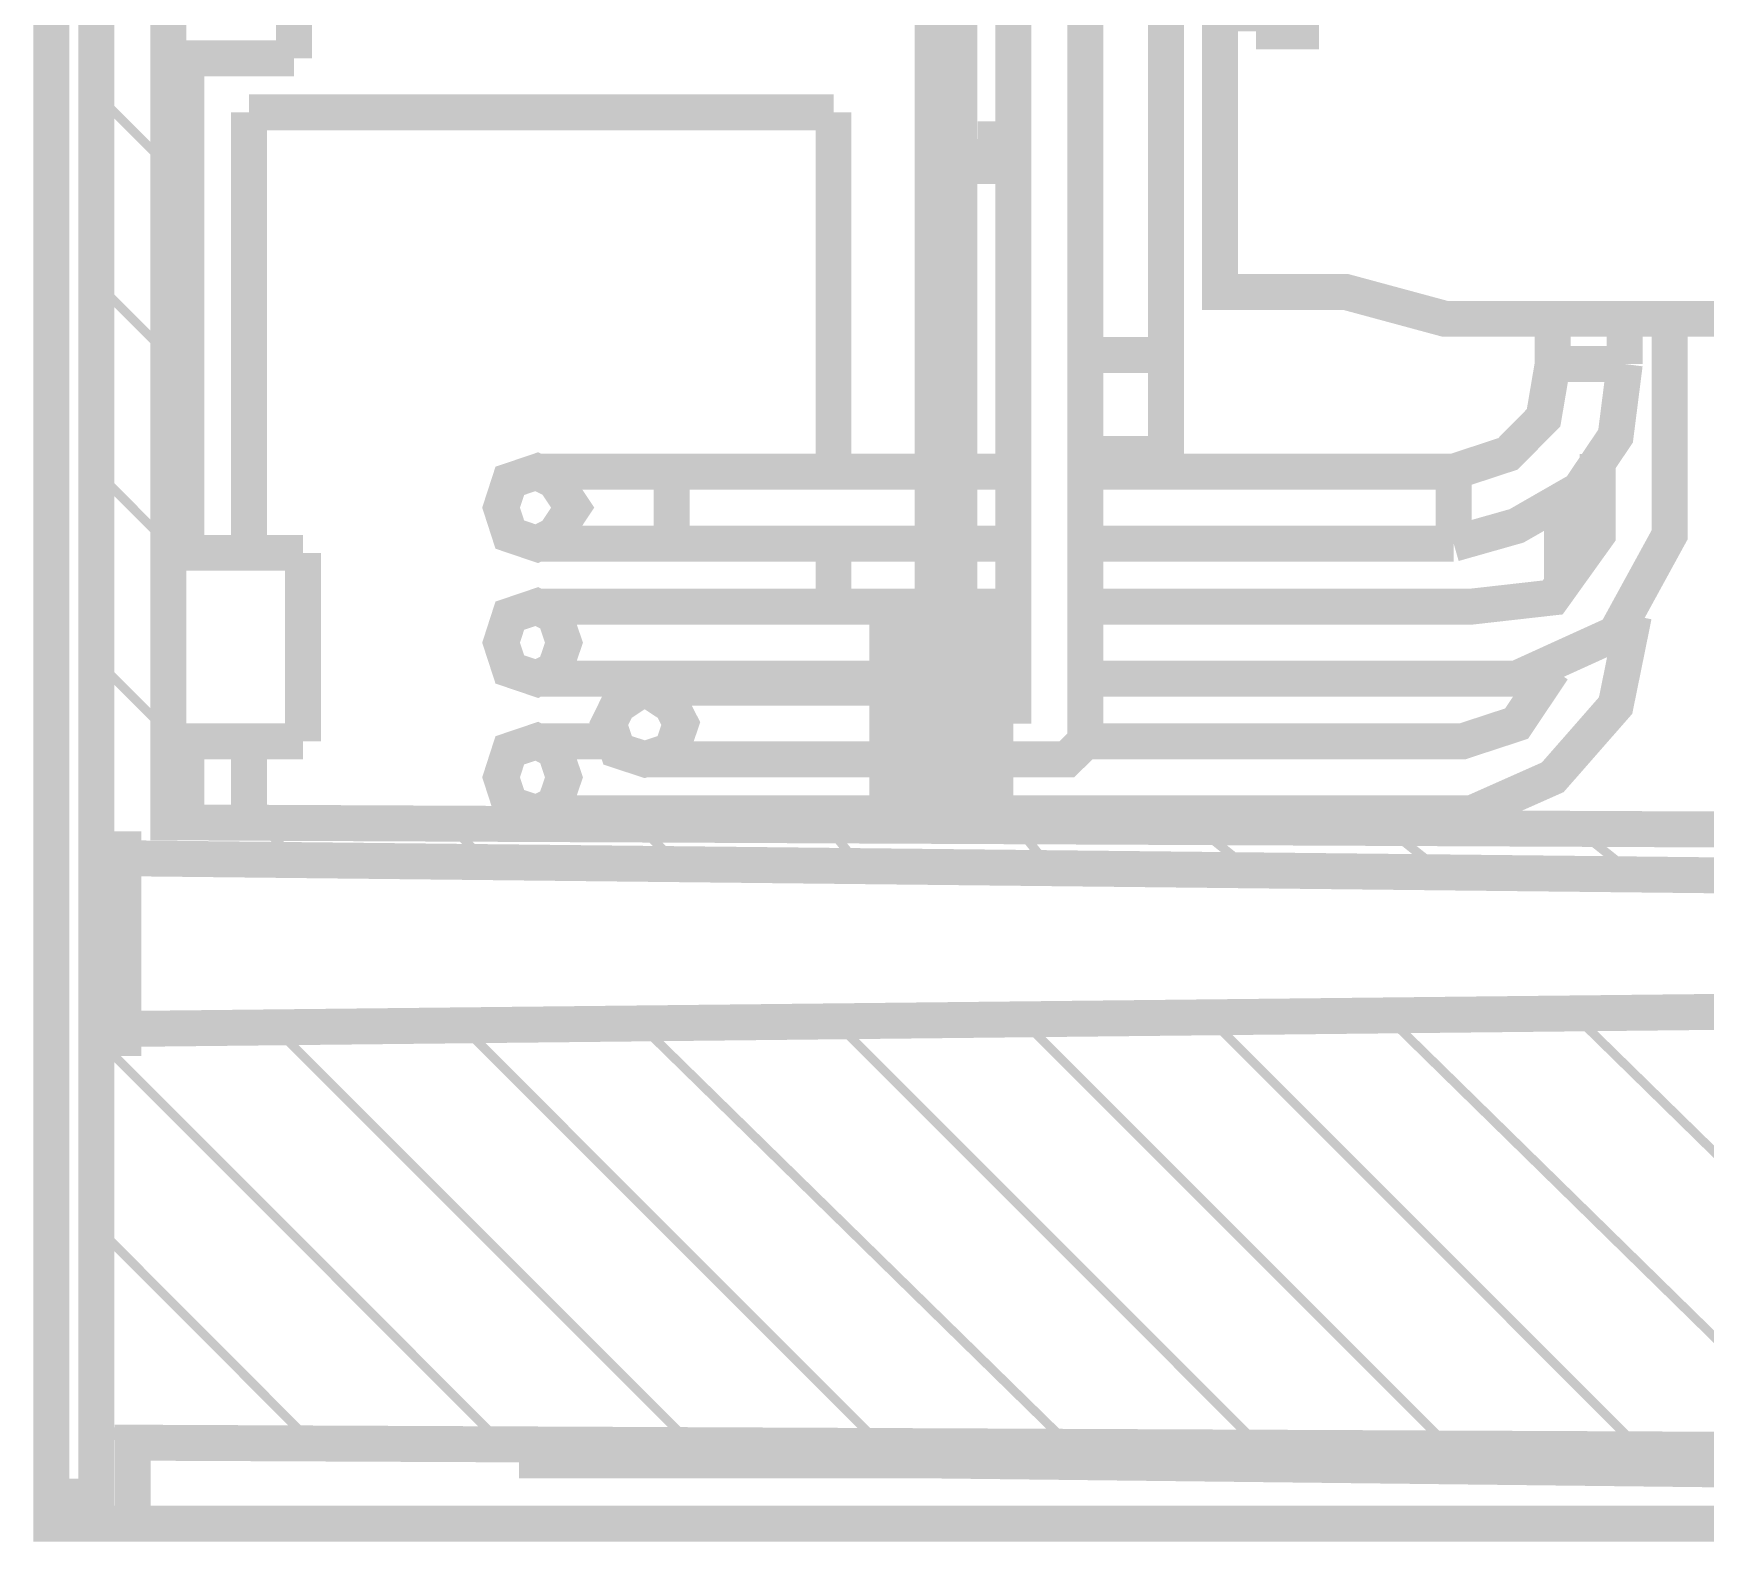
# Model space of a CAD drawing. Header units: metres. Extents: x 2999 to 3164, y 1641 to 1678.
# Drawn here: x 3014.64 to 3015.216, y 1650.136 to 1650.656 of the extents above; entities that cross this region are included whole.
import ezdxf

# ---------------------------------------------------------------- set-up
doc = ezdxf.new("R2010")
doc.units = ezdxf.units.M
doc.layers.add('BLACK', color=7, linetype='Continuous')

msp = doc.modelspace()

# ---------------------------------------------------------------- linework, layer by layer
at = {"layer": 'BLACK'}
for points, const_width in [([(3014.97746, 1650.41791), (3014.97746, 1650.84531), (3014.9681, 1650.86067), (3014.95266, 1650.86996), (3014.93716, 1650.87311), (3014.82568, 1650.87311), (3014.79474, 1650.88854), (3014.77923, 1650.91948), (3014.77623, 1650.95664), (3014.77623, 1651.39326)], 0.01238), ([(3014.80103, 1651.39326), (3014.80103, 1650.93185), (3014.80717, 1650.91019), (3014.82568, 1650.89783), (3014.93408, 1650.89783), (3014.95581, 1650.89476), (3014.97746, 1650.88547), (3014.99289, 1650.86996), (3015.00218, 1650.85146), (3015.00218, 1650.41184), (3014.99589, 1650.40563), (3014.97124, 1650.40563)], 0.01238), ([(3015.00218, 1650.5449), (3015.02998, 1650.5449), (3015.02998, 1650.95979)], 0.01238), ([(3014.94959, 1650.82052), (3014.94959, 1650.38705), (3014.95888, 1650.38705), (3014.95888, 1650.82052), (3014.95581, 1650.83288), (3014.94645, 1650.84531), (3014.93101, 1650.84831), (3014.68641, 1650.84831), (3014.68641, 1650.83902), (3014.93101, 1650.83902)], 0.01238), ([(3014.95581, 1650.38705), (3014.95581, 1650.82052), (3014.95266, 1650.83288), (3014.9433, 1650.84217), (3014.93101, 1650.84531), (3014.68641, 1650.84531)], 0.01238), ([(3014.64618, 1650.83588), (3014.64618, 1650.15166)], 0.01238), ([(3015.35205, 1650.38083), (3014.68641, 1650.3839), (3014.68641, 1650.83588)], 0.01238), ([(3014.66168, 1650.82052), (3014.66168, 1650.37461), (3014.67097, 1650.37461), (3014.67097, 1650.37154), (3015.24371, 1650.36539)], 0.01238), ([(3014.95266, 1650.82052), (3014.95266, 1650.38705)], 0.01238), ([(3014.72971, 1650.64708), (3014.72971, 1650.71518)], 0.01238), ([(3014.72971, 1650.64708), (3014.68641, 1650.64708)], 0.01238), ([(3014.69263, 1650.47672), (3014.69263, 1650.64708)], 0.01238), ([(3014.68641, 1650.60993), (3014.66168, 1650.63472)], 0.0031), ([(3014.7142, 1650.62843), (3014.7142, 1650.47672)], 0.01238), ([(3014.9155, 1650.62843), (3014.7142, 1650.62843)], 0.01238), ([(3014.9155, 1650.50467), (3014.9155, 1650.62843)], 0.01238), ([(3014.9155, 1650.50467), (3014.9155, 1650.62843)], 0.01238), ([(3014.9651, 1650.61921), (3014.9651, 1650.60993), (3014.97746, 1650.60993)], 0.01238), ([(3014.9651, 1650.61921), (3014.97746, 1650.61921)], 0.01238), ([(3014.95888, 1650.59442), (3014.94959, 1650.60378)], 0.0031), ([(3014.68641, 1650.5449), (3014.66168, 1650.56969)], 0.0031), ([(3015.20348, 1650.55733), (3015.20348, 1650.48302), (3015.18483, 1650.44893), (3015.15074, 1650.43342), (3015.00218, 1650.43342)], 0.01238), ([(3015.16318, 1650.54175), (3015.16318, 1650.55733)], 0.01238), ([(3015.18798, 1650.55733), (3015.18798, 1650.54175)], 0.01238), ([(3015.00218, 1650.51081), (3015.02998, 1650.51081), (3015.02998, 1650.5449)], 0.01238), ([(3015.12909, 1650.50467), (3015.14775, 1650.51081), (3015.16003, 1650.52325), (3015.16318, 1650.54175)], 0.01238), ([(3015.12909, 1650.47987), (3015.15074, 1650.48601), (3015.1724, 1650.49845), (3015.18483, 1650.51696), (3015.18798, 1650.54175)], 0.01238), ([(3015.18798, 1650.54175), (3015.16318, 1650.54175)], 0.01238), ([(3014.95888, 1650.52939), (3014.94959, 1650.53875)], 0.0031), ([(3015.00218, 1650.45822), (3015.13538, 1650.45822), (3015.16318, 1650.46136), (3015.17869, 1650.48302), (3015.17869, 1650.51081)], 0.01238), ([(3014.81332, 1650.50467), (3014.85977, 1650.50467)], 0.01238), ([(3014.85977, 1650.50467), (3014.94959, 1650.50467)], 0.01238), ([(3014.85977, 1650.47987), (3014.85977, 1650.50467)], 0.01238), ([(3014.95888, 1650.50467), (3014.97746, 1650.50467)], 0.01238), ([(3015.00218, 1650.50467), (3015.12909, 1650.50467)], 0.01238), ([(3015.12909, 1650.47987), (3015.12909, 1650.50467)], 0.01238), ([(3014.68641, 1650.47987), (3014.66168, 1650.50467)], 0.0031), ([(3014.81332, 1650.47987), (3014.80103, 1650.4953)], 0.0031), ([(3015.16633, 1650.46436), (3015.16633, 1650.4953)], 0.01238), ([(3014.85977, 1650.47987), (3014.81332, 1650.47987)], 0.01238), ([(3014.94959, 1650.47987), (3014.85977, 1650.47987)], 0.01238), ([(3014.9155, 1650.45822), (3014.9155, 1650.47987)], 0.01238), ([(3014.9155, 1650.45822), (3014.9155, 1650.47987)], 0.01238), ([(3014.97746, 1650.47987), (3014.95888, 1650.47987)], 0.01238), ([(3015.12909, 1650.47987), (3015.00218, 1650.47987)], 0.01238), ([(3014.68641, 1650.47672), (3014.73286, 1650.47672)], 0.01238), ([(3014.73286, 1650.41184), (3014.73286, 1650.47672)], 0.01238), ([(3014.95888, 1650.46436), (3014.94959, 1650.47365)], 0.0031), ([(3014.81332, 1650.45822), (3014.94959, 1650.45822)], 0.01238), ([(3014.95888, 1650.45822), (3014.97746, 1650.45822)], 0.01238), ([(3014.93408, 1650.452), (3014.94645, 1650.452)], 0.01238), ([(3014.93408, 1650.3839), (3014.93408, 1650.452)], 0.01238), ([(3014.94645, 1650.3839), (3014.94645, 1650.452)], 0.01238), ([(3014.95888, 1650.452), (3014.97124, 1650.452)], 0.01238), ([(3015.19112, 1650.45507), (3015.18483, 1650.42413), (3015.16318, 1650.39941), (3015.13538, 1650.38705), (3014.97124, 1650.38705)], 0.01238), ([(3014.97124, 1650.3839), (3014.97124, 1650.452)], 0.01238), ([(3014.94645, 1650.44578), (3014.94959, 1650.44578)], 0.01238), ([(3014.68641, 1650.41484), (3014.66168, 1650.43957)], 0.0031), ([(3014.93408, 1650.43342), (3014.81332, 1650.43342)], 0.01238), ([(3014.9155, 1650.43028), (3014.9155, 1650.43342)], 0.01238), ([(3014.9155, 1650.43028), (3014.9155, 1650.43342)], 0.01238), ([(3014.97746, 1650.43342), (3014.97124, 1650.43342)], 0.01238), ([(3015.00218, 1650.41184), (3015.13224, 1650.41184), (3015.15074, 1650.41791), (3015.16318, 1650.43657)], 0.01238), ([(3014.85048, 1650.43028), (3014.93408, 1650.43028)], 0.01238), ([(3014.97124, 1650.43028), (3014.97746, 1650.43028)], 0.01238), ([(3014.73286, 1650.41184), (3014.68641, 1650.41184)], 0.01238), ([(3014.69263, 1650.3839), (3014.69263, 1650.41184)], 0.01238), ([(3014.7142, 1650.41184), (3014.7142, 1650.3839)], 0.01238), ([(3014.81332, 1650.41184), (3014.84119, 1650.41184)], 0.01238), ([(3014.93408, 1650.40563), (3014.85048, 1650.40563)], 0.01238), ([(3014.95888, 1650.39941), (3014.94959, 1650.41184)], 0.0031), ([(3014.93408, 1650.38705), (3014.81332, 1650.38705)], 0.01238), ([(3014.9155, 1650.3839), (3014.9155, 1650.38705)], 0.01238), ([(3014.9155, 1650.3839), (3014.9155, 1650.38705)], 0.01238), ([(3014.94959, 1650.3839), (3014.94959, 1650.38705)], 0.01238), ([(3014.95888, 1650.3839), (3014.95888, 1650.38705)], 0.01238), ([(3014.66168, 1650.30966), (3014.66168, 1650.37461)], 0.01238), ([(3014.72971, 1650.37154), (3014.71742, 1650.3839)], 0.0031), ([(3014.79474, 1650.37154), (3014.78238, 1650.3839)], 0.0031), ([(3014.85977, 1650.37154), (3014.84733, 1650.3839)], 0.0031), ([(3014.92479, 1650.36847), (3014.91236, 1650.3839)], 0.0031), ([(3014.98982, 1650.36847), (3014.97746, 1650.3839)], 0.0031), ([(3015.05792, 1650.36847), (3015.04241, 1650.38083)], 0.0031), ([(3015.12295, 1650.36847), (3015.10744, 1650.38083)], 0.0031), ([(3015.18798, 1650.36847), (3015.1724, 1650.38083)], 0.0031), ([(3014.67097, 1650.31273), (3014.67097, 1650.37154)], 0.01238), ([(3015.24371, 1650.31887), (3014.67097, 1650.31273), (3014.67097, 1650.30966), (3014.66168, 1650.30966), (3014.66168, 1650.15166), (3014.64618, 1650.15166), (3014.64618, 1650.14237), (3014.67412, 1650.14237), (3014.67412, 1650.17024), (3015.36448, 1650.16717)], 0.01238), ([(3014.86906, 1650.16717), (3014.72357, 1650.31273)], 0.0031), ([(3014.93408, 1650.16717), (3014.78859, 1650.31273)], 0.0031), ([(3014.99904, 1650.16717), (3014.85048, 1650.31273)], 0.0031), ([(3015.06407, 1650.16717), (3014.9155, 1650.3158)], 0.0031), ([(3015.12909, 1650.16717), (3014.98053, 1650.3158)], 0.0031), ([(3015.19412, 1650.16717), (3015.04556, 1650.3158)], 0.0031), ([(3015.25908, 1650.16717), (3015.10744, 1650.3158)], 0.0031), ([(3015.3241, 1650.16717), (3015.1724, 1650.3158)], 0.0031), ([(3014.80403, 1650.16717), (3014.66168, 1650.30966)], 0.0031), ([(3014.73586, 1650.17024), (3014.66168, 1650.24463)], 0.0031), ([(3014.67412, 1650.16717), (3014.66168, 1650.1796)], 0.0031), ([(3014.80717, 1650.16409), (3014.80717, 1650.16717)], 0.01238), ([(3014.80717, 1650.16409), (3014.95266, 1650.16409)], 0.01238), ([(3014.95266, 1650.16717), (3014.95266, 1650.16409)], 0.01238), ([(3014.95266, 1650.16409), (3015.22813, 1650.16095)], 0.01238), ([(3014.67412, 1650.14237), (3015.36448, 1650.14237)], 0.01238)]:
    msp.add_lwpolyline(points, dxfattribs=dict(at, const_width=const_width))
at = {"layer": 'BLACK', "const_width": 0.01238}
for points in [[(3015.0765, 1650.83588), (3015.0765, 1650.65637), (3015.06721, 1650.65637), (3015.06721, 1650.66252), (3015.04863, 1650.66252), (3015.04863, 1650.56655), (3015.09201, 1650.56655), (3015.12609, 1650.55733), (3015.253, 1650.55733), (3015.253, 1650.63472), (3015.36448, 1650.63472), (3015.36448, 1650.85146), (3015.253, 1650.85146), (3015.253, 1650.92885), (3015.12609, 1650.92885), (3015.09201, 1650.91948), (3015.04863, 1650.91948), (3015.04863, 1650.84831), (3015.05792, 1650.83588), (3015.0765, 1650.83588)], [(3014.82568, 1650.4923), (3014.81954, 1650.50152), (3014.81332, 1650.50467), (3014.80403, 1650.50152), (3014.80103, 1650.4923), (3014.80403, 1650.48302), (3014.81332, 1650.47987), (3014.81954, 1650.48302), (3014.82568, 1650.4923)], [(3014.81332, 1650.43342), (3014.81954, 1650.43657), (3014.82268, 1650.44578), (3014.81954, 1650.45507), (3014.81332, 1650.45822), (3014.80403, 1650.45507), (3014.80103, 1650.44578), (3014.80403, 1650.43657), (3014.81332, 1650.43342)], [(3014.85048, 1650.40563), (3014.85977, 1650.4087), (3014.86291, 1650.41791), (3014.85977, 1650.42413), (3014.85048, 1650.43028), (3014.84119, 1650.42413), (3014.83811, 1650.41791), (3014.84119, 1650.4087), (3014.85048, 1650.40563)], [(3014.81332, 1650.38705), (3014.81954, 1650.39019), (3014.82268, 1650.39941), (3014.81954, 1650.4087), (3014.81332, 1650.41184), (3014.80403, 1650.4087), (3014.80103, 1650.39941), (3014.80403, 1650.39019), (3014.81332, 1650.38705)]]:
    msp.add_lwpolyline(points, close=True, dxfattribs=at)

doc.saveas('drawing.dxf')
